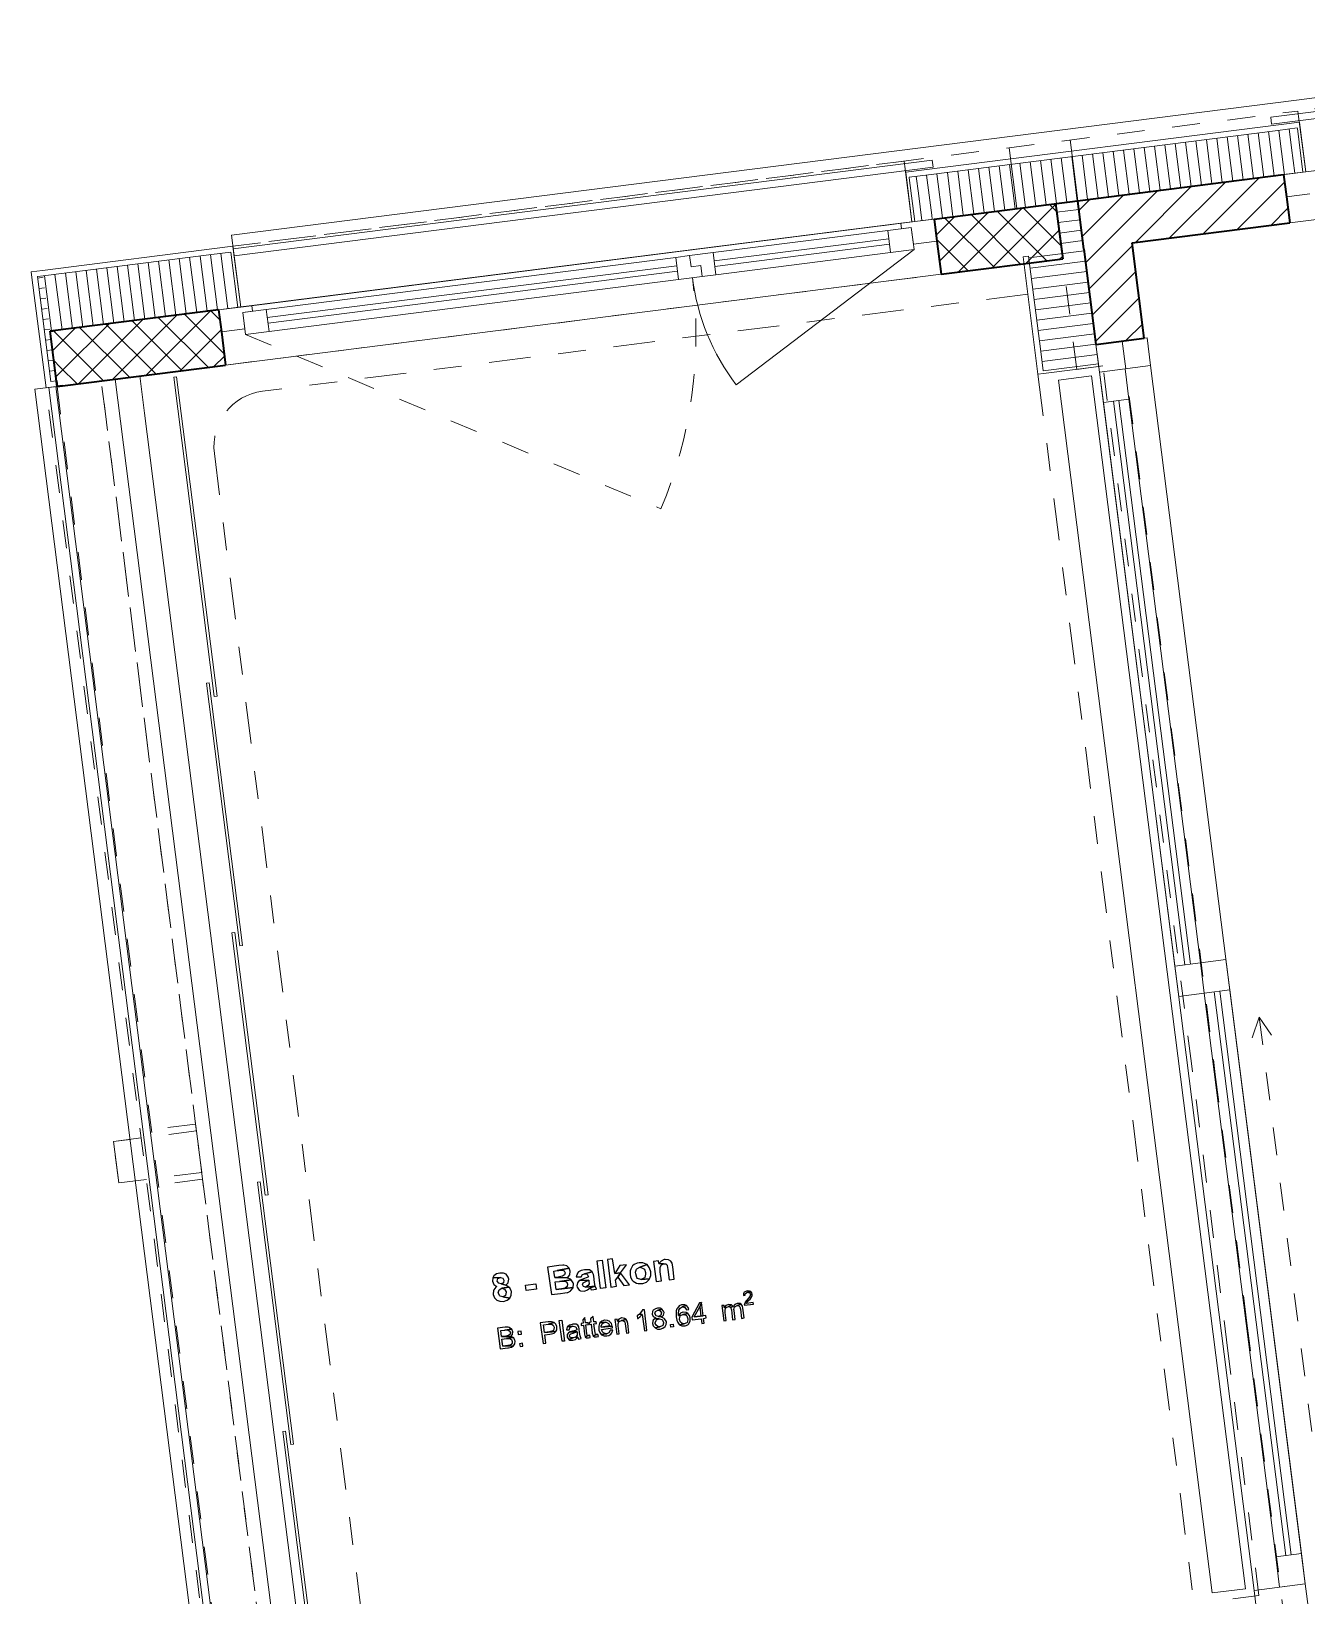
# Model space of a CAD drawing. Header units: metres. Extents: x 2713679.5 to 2713747.3, y 1226017.1 to 1226104.2.
# Drawn here: x 2713688.73 to 2713693.31, y 1226043.74 to 1226049.36 of the extents above; entities that cross this region are included whole.
import ezdxf

# ---------------------------------------------------------------- set-up
doc = ezdxf.new("R2010")
doc.units = ezdxf.units.M
doc.header["$MEASUREMENT"] = 0
for name, pattern in [('Strich 2', [0.141111, 0.070556, -0.070556]), ('Strich 2_1mm', [0.15, 0.1, -0.05]), ('Strichpunkt 3_1_1mm Achsen', [0.25, 0.15, -0.05, 0, -0.05])]:
    doc.linetypes.add(name, pattern=pattern)
doc.layers.add('plangrafiken', color=251, linetype='Continuous')
doc.layers.add('waende_stuetzen', color=250, linetype='Continuous')
doc.layers.add('texte', color=7, linetype='Continuous', true_color=0x000000)

msp = doc.modelspace()

# ---------------------------------------------------------------- linework, layer by layer
at = {"layer": 'plangrafiken', "color": 7, "linetype": 'Continuous', "lineweight": 13}
for p, q in [((2713695.2259, 1226049.3091), (2713693.1822, 1226049.0497)), ((2713693.1854, 1226049.0249), (2713695.229, 1226049.2842)), ((2713693.1822, 1226049.0497), (2713693.1854, 1226049.0249)), ((2713691.967, 1226048.8955), (2713689.4571, 1226048.577)), ((2713689.4603, 1226048.5522), (2713691.9701, 1226048.8707)), ((2713691.9701, 1226048.8707), (2713691.967, 1226048.8955)), ((2713689.4571, 1226048.577), (2713689.4603, 1226048.5522)), ((2713689.5344, 1226042.4479), (2713688.8193, 1226048.0827)), ((2713689.1388, 1226047.9872), (2713689.1218, 1226048.1211)), ((2713692.42, 1226048.106), (2713692.539, 1226048.1211)), ((2713692.9727, 1226043.7512), (2713692.42, 1226048.106)), ((2713692.539, 1226048.1211), (2713693.0917, 1226043.7663)), ((2713688.7945, 1226048.0796), (2713689.5096, 1226042.4448)), ((2713689.8244, 1226042.5855), (2713689.1388, 1226047.9872)), ((2713689.0272, 1226045.3723), (2713689.0867, 1226045.3799)), ((2713689.046, 1226045.2235), (2713689.0272, 1226045.3723)), ((2713689.1056, 1226045.2311), (2713689.046, 1226045.2235)), ((2713693.0917, 1226043.7663), (2713692.9727, 1226043.7512))]:
    msp.add_line(p, q, dxfattribs=at)
at = {"layer": 'plangrafiken', "color": 7, "linetype": 'Strich 2_1mm', "lineweight": 13}
for p, q in [((2713689.4042, 1226048.3586), (2713691.9736, 1226048.6846)), ((2713689.4294, 1226048.1601), (2713691.9988, 1226048.4862)), ((2713688.983, 1226048.1035), (2713688.8242, 1226048.0834)), ((2713688.8242, 1226048.0834), (2713689.5444, 1226042.4089)), ((2713689.7031, 1226042.429), (2713688.983, 1226048.1035))]:
    msp.add_line(p, q, dxfattribs=at)
at = {"layer": 'plangrafiken', "color": 7, "linetype": 'Strichpunkt 3_1_1mm Achsen', "lineweight": 18}
for p, q in [((2713692.3102, 1226048.4149), (2713689.5623, 1226048.0661)), ((2713689.389, 1226047.8425), (2713690.0148, 1226042.9121))]:
    msp.add_line(p, q, dxfattribs=at)
at = {"layer": 'plangrafiken', "color": 7, "linetype": 'Continuous', "lineweight": 35}
for p, q in [((2713688.7991, 1226048.2818), (2713688.8189, 1226048.2843)), ((2713688.8242, 1226048.0834), (2713688.7991, 1226048.2818)), ((2713688.8441, 1226048.0859), (2713688.8242, 1226048.0834))]:
    msp.add_line(p, q, dxfattribs=at)
at = {"layer": 'plangrafiken', "color": 7, "linetype": 'Strichpunkt 3_1_1mm Achsen', "lineweight": 18}
msp.add_arc((2713689.5875, 1226047.8677), 0.2, 97.2326, 187.2326, dxfattribs=at)
at = {"layer": 'texte'}
for points in [[(2713690.776, 1226044.8448), (2713690.7637, 1226044.9437), (2713690.7822, 1226044.9462), (2713690.7946, 1226044.8473), (2713690.776, 1226044.8448)], [(2713690.8193, 1226044.9511), (2713690.8008, 1226044.9487), (2713690.8131, 1226044.8497), (2713690.8329, 1226044.8522), (2713690.8292, 1226044.8745), (2713690.8378, 1226044.8856), (2713690.8477, 1226044.9004), (2713690.8267, 1226044.898)], [(2713690.9145, 1226044.9363), (2713690.9071, 1226044.9351), (2713690.896, 1226044.9301), (2713690.891, 1226044.9252), (2713690.8848, 1226044.914), (2713690.8824, 1226044.9079), (2713690.8824, 1226044.8955), (2713690.8836, 1226044.8856), (2713690.8898, 1226044.8745), (2713690.8935, 1226044.8708), (2713690.9046, 1226044.8633), (2713690.9108, 1226044.8621), (2713690.9244, 1226044.8621), (2713690.9281, 1226044.8621), (2713690.9405, 1226044.8671), (2713690.9491, 1226044.8757), (2713690.9516, 1226044.8794), (2713690.9219, 1226044.877), (2713690.9207, 1226044.877), (2713690.9083, 1226044.8807), (2713690.9059, 1226044.8844), (2713690.9022, 1226044.8967), (2713690.9009, 1226044.9029), (2713690.9046, 1226044.914), (2713690.9059, 1226044.9153), (2713690.917, 1226044.9215), (2713690.943, 1226044.9301), (2713690.9392, 1226044.9314), (2713690.9281, 1226044.9363)], [(2713690.9838, 1226044.9437), (2713690.9665, 1226044.9413), (2713690.9751, 1226044.8695), (2713690.9949, 1226044.872), (2713690.9899, 1226044.9042), (2713690.9899, 1226044.9091), (2713690.9899, 1226044.9215), (2713690.9949, 1226044.9289), (2713691.0023, 1226044.9326), (2713690.985, 1226044.9338)], [(2713691.0073, 1226044.9487), (2713691.0048, 1226044.9487), (2713690.9937, 1226044.9425), (2713690.985, 1226044.9338), (2713691.0023, 1226044.9326), (2713691.0097, 1226044.9326), (2713691.0147, 1226044.9276), (2713691.0147, 1226044.9264), (2713691.0172, 1226044.9128), (2713691.0221, 1226044.8757), (2713691.0406, 1226044.8782), (2713691.0357, 1226044.9227), (2713691.0332, 1226044.9351), (2713691.0283, 1226044.9425), (2713691.0196, 1226044.9474)], [(2713690.389, 1226044.8831), (2713690.3877, 1226044.8708), (2713690.3927, 1226044.8584), (2713690.3927, 1226044.8584), (2713690.4038, 1226044.851), (2713690.4001, 1226044.8497), (2713690.3927, 1226044.8399), (2713690.3915, 1226044.8374), (2713690.3902, 1226044.8238), (2713690.3902, 1226044.8225), (2713690.3952, 1226044.8114), (2713690.4038, 1226044.8028), (2713690.4137, 1226044.799), (2713690.4273, 1226044.7978), (2713690.4273, 1226044.7978), (2713690.4409, 1226044.8028), (2713690.4496, 1226044.8102), (2713690.4248, 1226044.8139), (2713690.4149, 1226044.8164), (2713690.4137, 1226044.8176), (2713690.4088, 1226044.8287), (2713690.4112, 1226044.8399), (2713690.4211, 1226044.846), (2713690.4471, 1226044.8497), (2713690.436, 1226044.8559), (2713690.436, 1226044.8559), (2713690.4187, 1226044.8609), (2713690.41, 1226044.8633), (2713690.4051, 1226044.8708), (2713690.4075, 1226044.8807), (2713690.4162, 1226044.8844)], [(2713690.4137, 1226044.8992), (2713690.4026, 1226044.8967), (2713690.3927, 1226044.8893), (2713690.389, 1226044.8831), (2713690.4162, 1226044.8844), (2713690.4248, 1226044.8819), (2713690.4285, 1226044.8745), (2713690.4273, 1226044.8646), (2713690.4187, 1226044.8609), (2713690.436, 1226044.8559), (2713690.4446, 1226044.8646), (2713690.4446, 1226044.8658), (2713690.4471, 1226044.8782), (2713690.4446, 1226044.8856), (2713690.4372, 1226044.8955), (2713690.4273, 1226044.8992)], [(2713690.6264, 1226044.9264), (2713690.5856, 1226044.9215), (2713690.5992, 1226044.8225), (2713690.6326, 1226044.8263), (2713690.6474, 1226044.8287), (2713690.6561, 1226044.83), (2713690.6585, 1226044.83), (2713690.6697, 1226044.8361), (2713690.6697, 1226044.8374), (2713690.6771, 1226044.8473), (2713690.6771, 1226044.8485), (2713690.6165, 1226044.8411), (2713690.6128, 1226044.8683), (2713690.6289, 1226044.8695), (2713690.6709, 1226044.8757), (2713690.6684, 1226044.8782), (2713690.6561, 1226044.8831), (2713690.6573, 1226044.8831), (2713690.6116, 1226044.8844), (2713690.6078, 1226044.9066), (2713690.6202, 1226044.9091), (2713690.6635, 1226044.9178), (2713690.6548, 1226044.9252), (2713690.6437, 1226044.9276), (2713690.64, 1226044.9276)], [(2713690.6635, 1226044.9178), (2713690.6202, 1226044.9091), (2713690.6264, 1226044.9091), (2713690.6375, 1226044.9103), (2713690.6449, 1226044.9079), (2713690.6487, 1226044.9004), (2713690.6462, 1226044.893), (2713690.6388, 1226044.8881), (2713690.6375, 1226044.8881), (2713690.6239, 1226044.8856), (2713690.6116, 1226044.8844), (2713690.6573, 1226044.8831), (2713690.666, 1226044.893), (2713690.666, 1226044.893), (2713690.6672, 1226044.9066)], [(2713690.7179, 1226044.9116), (2713690.7068, 1226044.9091), (2713690.6969, 1226044.9042), (2713690.6932, 1226044.8992), (2713690.6882, 1226044.8868), (2713690.7068, 1226044.8868), (2713690.7105, 1226044.8943), (2713690.7179, 1226044.8967), (2713690.7463, 1226044.9042), (2713690.7365, 1226044.9116), (2713690.7315, 1226044.9116)], [(2713690.7463, 1226044.9042), (2713690.7179, 1226044.8967), (2713690.7278, 1226044.8955), (2713690.7315, 1226044.8881), (2713690.7327, 1226044.8868), (2713690.7278, 1226044.8844), (2713690.7142, 1226044.8794), (2713690.7117, 1226044.8782), (2713690.6994, 1226044.8732), (2713690.734, 1226044.8745), (2713690.734, 1226044.8708), (2713690.7352, 1226044.8609), (2713690.7315, 1226044.8547), (2713690.7216, 1226044.8497), (2713690.7562, 1226044.8522), (2713690.7538, 1226044.8658), (2713690.7513, 1226044.8881), (2713690.7501, 1226044.8943)], [(2713690.8688, 1226044.9289), (2713690.8453, 1226044.9264), (2713690.8267, 1226044.898), (2713690.8477, 1226044.9004)], [(2713690.8477, 1226044.9004), (2713690.8378, 1226044.8856), (2713690.8589, 1226044.8547), (2713690.8799, 1226044.8572)], [(2713690.943, 1226044.9301), (2713690.917, 1226044.9215), (2713690.9182, 1226044.9215), (2713690.9294, 1226044.9165), (2713690.9331, 1226044.914), (2713690.9368, 1226044.9017), (2713690.9368, 1226044.8955), (2713690.9343, 1226044.8844), (2713690.9331, 1226044.8831), (2713690.9219, 1226044.877), (2713690.9516, 1226044.8794), (2713690.9566, 1226044.8906), (2713690.9566, 1226044.9042), (2713690.9553, 1226044.9079), (2713690.9504, 1226044.9202)], [(2713690.4471, 1226044.8497), (2713690.4211, 1226044.846), (2713690.431, 1226044.8423), (2713690.4372, 1226044.8324), (2713690.4372, 1226044.8312), (2713690.4347, 1226044.8188), (2713690.4248, 1226044.8139), (2713690.4496, 1226044.8102), (2713690.4545, 1226044.8201), (2713690.4558, 1226044.8337), (2713690.4545, 1226044.8361), (2713690.4496, 1226044.8473)], [(2713690.5089, 1226044.8374), (2713690.5065, 1226044.8559), (2713690.5435, 1226044.8609), (2713690.546, 1226044.8423), (2713690.5089, 1226044.8374)], [(2713690.6709, 1226044.8757), (2713690.6289, 1226044.8695), (2713690.6363, 1226044.8708), (2713690.6474, 1226044.8708), (2713690.6548, 1226044.8671), (2713690.6573, 1226044.8596), (2713690.6561, 1226044.851), (2713690.6487, 1226044.846), (2713690.6487, 1226044.846), (2713690.6351, 1226044.8436), (2713690.6165, 1226044.8411), (2713690.6771, 1226044.8485), (2713690.6783, 1226044.8609), (2713690.6771, 1226044.8646)], [(2713690.6994, 1226044.8732), (2713690.6932, 1226044.8646), (2713690.6907, 1226044.8535), (2713690.6919, 1226044.8497), (2713690.6994, 1226044.8386), (2713690.7043, 1226044.8361), (2713690.7179, 1226044.8349), (2713690.729, 1226044.8399), (2713690.7389, 1226044.8473), (2713690.7562, 1226044.8522), (2713690.7562, 1226044.8522), (2713690.7216, 1226044.8497), (2713690.7142, 1226044.851), (2713690.7105, 1226044.8584), (2713690.713, 1226044.8646), (2713690.7228, 1226044.8695), (2713690.734, 1226044.8745)], [(2713690.7562, 1226044.8522), (2713690.7389, 1226044.8473), (2713690.7402, 1226044.846), (2713690.7426, 1226044.8399), (2713690.7612, 1226044.8423)], [(2713691.3028, 1226044.8361), (2713691.2978, 1226044.8337), (2713691.2917, 1226044.8312), (2713691.2892, 1226044.8263), (2713691.2892, 1226044.8188), (2713691.2954, 1226044.8201), (2713691.2954, 1226044.8213), (2713691.2966, 1226044.8275), (2713691.2978, 1226044.8275), (2713691.304, 1226044.8312), (2713691.3152, 1226044.8337), (2713691.3102, 1226044.8349)], [(2713691.3152, 1226044.8337), (2713691.304, 1226044.8312), (2713691.304, 1226044.8312), (2713691.3102, 1226044.8287), (2713691.3102, 1226044.8287), (2713691.3139, 1226044.8238), (2713691.3139, 1226044.8225), (2713691.3115, 1226044.8151), (2713691.3115, 1226044.8151), (2713691.3077, 1226044.8102), (2713691.3028, 1226044.804), (2713691.2991, 1226044.8003), (2713691.2954, 1226044.7953), (2713691.2954, 1226044.7941), (2713691.2929, 1226044.7879), (2713691.2917, 1226044.7842), (2713691.3251, 1226044.7879), (2713691.3238, 1226044.7941), (2713691.3003, 1226044.7904), (2713691.3016, 1226044.7941), (2713691.3028, 1226044.7953), (2713691.3077, 1226044.8015), (2713691.3127, 1226044.8065), (2713691.3164, 1226044.8114), (2713691.3164, 1226044.8126), (2713691.3201, 1226044.8176), (2713691.3201, 1226044.8238), (2713691.3189, 1226044.8287)], [(2713690.9331, 1226044.7681), (2713690.9269, 1226044.7681), (2713690.9256, 1226044.7657), (2713690.9195, 1226044.757), (2713690.9158, 1226044.7521), (2713690.9256, 1226044.7508), (2713690.9331, 1226044.6927), (2713690.9417, 1226044.6939)], [(2713690.9801, 1226044.7743), (2713690.9726, 1226044.7718), (2713690.9652, 1226044.7669), (2713690.9627, 1226044.762), (2713690.9615, 1226044.7521), (2713690.9615, 1226044.7521), (2713690.9652, 1226044.7434), (2713690.9652, 1226044.7434), (2713690.9739, 1226044.7385), (2713690.9714, 1226044.7372), (2713690.985, 1226044.736), (2713690.9875, 1226044.736), (2713690.9961, 1226044.7335), (2713690.9986, 1226044.731), (2713691.0023, 1226044.7224), (2713691.0023, 1226044.7199), (2713690.9998, 1226044.7113), (2713690.9974, 1226044.71), (2713690.9887, 1226044.7063), (2713690.9714, 1226044.7026), (2713690.9714, 1226044.7026), (2713690.9801, 1226044.6989), (2713690.9899, 1226044.6989), (2713690.9899, 1226044.6989), (2713690.9998, 1226044.7014), (2713691.0073, 1226044.7075), (2713691.011, 1226044.715), (2713691.0122, 1226044.7236), (2713691.011, 1226044.7273), (2713691.006, 1226044.736), (2713691.0048, 1226044.7372), (2713690.9949, 1226044.7409), (2713690.9961, 1226044.7422), (2713690.9838, 1226044.7434), (2713690.9838, 1226044.7434), (2713690.9751, 1226044.7459), (2713690.9702, 1226044.7545), (2713690.9726, 1226044.762), (2713690.9813, 1226044.7669), (2713690.9961, 1226044.7706), (2713690.9899, 1226044.7743)], [(2713690.9961, 1226044.7706), (2713690.9813, 1226044.7669), (2713690.9899, 1226044.7644), (2713690.9949, 1226044.757), (2713690.9924, 1226044.7483), (2713690.9838, 1226044.7434), (2713690.9961, 1226044.7422), (2713691.0023, 1226044.7483), (2713691.0048, 1226044.7582), (2713691.0023, 1226044.7632)], [(2713691.0691, 1226044.7854), (2713691.0666, 1226044.7854), (2713691.058, 1226044.7817), (2713691.0518, 1226044.7743), (2713691.0493, 1226044.7718), (2713691.0468, 1226044.7644), (2713691.0468, 1226044.7545), (2713691.0468, 1226044.7422), (2713691.0493, 1226044.731), (2713691.053, 1226044.7224), (2713691.058, 1226044.715), (2713691.0592, 1226044.7137), (2713691.0765, 1226044.7174), (2713691.0691, 1226044.7187), (2713691.0629, 1226044.7236), (2713691.0592, 1226044.7335), (2713691.0592, 1226044.736), (2713691.0617, 1226044.7446), (2713691.0629, 1226044.7471), (2713691.0555, 1226044.7471), (2713691.0555, 1226044.7558), (2713691.0567, 1226044.7644), (2713691.0567, 1226044.7669), (2713691.0617, 1226044.7743), (2713691.0691, 1226044.778), (2713691.0839, 1226044.783), (2713691.079, 1226044.7854)], [(2713691.0839, 1226044.783), (2713691.0691, 1226044.778), (2713691.0703, 1226044.778), (2713691.079, 1226044.7756), (2713691.0839, 1226044.7681), (2713691.0926, 1226044.7694), (2713691.0901, 1226044.7756)], [(2713691.1383, 1226044.7941), (2713691.1309, 1226044.7929), (2713691.1037, 1226044.7409), (2713691.1049, 1226044.7323), (2713691.1371, 1226044.736), (2713691.1396, 1226044.7187), (2713691.1482, 1226044.7199), (2713691.1458, 1226044.7372), (2713691.1556, 1226044.7385), (2713691.1544, 1226044.7471), (2713691.1445, 1226044.7459), (2713691.1124, 1226044.7422), (2713691.1322, 1226044.778)], [(2713691.1383, 1226044.7941), (2713691.1322, 1226044.778), (2713691.1359, 1226044.7446), (2713691.1124, 1226044.7422), (2713691.1445, 1226044.7459)], [(2713691.2199, 1226044.783), (2713691.2113, 1226044.783), (2713691.2187, 1226044.7286), (2713691.2274, 1226044.7298), (2713691.2237, 1226044.7582), (2713691.2237, 1226044.7595), (2713691.2237, 1226044.7694), (2713691.2274, 1226044.7756), (2713691.2199, 1226044.7756)], [(2713691.236, 1226044.7867), (2713691.236, 1226044.7867), (2713691.2261, 1226044.783), (2713691.2199, 1226044.7756), (2713691.2274, 1226044.7756), (2713691.2348, 1226044.7793), (2713691.2459, 1226044.7854), (2713691.2459, 1226044.7854)], [(2713691.2459, 1226044.7854), (2713691.2348, 1226044.7793), (2713691.2422, 1226044.7768), (2713691.2521, 1226044.7793)], [(2713691.2669, 1226044.7904), (2713691.2669, 1226044.7904), (2713691.2583, 1226044.7867), (2713691.2521, 1226044.7793), (2713691.2422, 1226044.7768), (2713691.2459, 1226044.7681), (2713691.2496, 1226044.7323), (2713691.2595, 1226044.7335), (2713691.2558, 1226044.7657), (2713691.2546, 1226044.7694), (2713691.257, 1226044.778), (2713691.2583, 1226044.778), (2713691.2669, 1226044.783), (2713691.2805, 1226044.7879), (2713691.2768, 1226044.7904)], [(2713691.2805, 1226044.7879), (2713691.2669, 1226044.783), (2713691.2719, 1226044.7817), (2713691.2756, 1226044.778), (2713691.2781, 1226044.7706), (2713691.2818, 1226044.7372), (2713691.2917, 1226044.7385), (2713691.2867, 1226044.7743), (2713691.2855, 1226044.7805)], [(2713690.5881, 1226044.7249), (2713690.5596, 1226044.7211), (2713690.5695, 1226044.647), (2713690.5794, 1226044.6482), (2713690.5757, 1226044.6779), (2713690.5942, 1226044.6803), (2713690.5992, 1226044.6816), (2713690.6091, 1226044.684), (2713690.6153, 1226044.6902), (2713690.5745, 1226044.6865), (2713690.5708, 1226044.7137), (2713690.5893, 1226044.7162), (2713690.6091, 1226044.7224), (2713690.6091, 1226044.7224), (2713690.5992, 1226044.7249), (2713690.598, 1226044.7249)], [(2713690.6091, 1226044.7224), (2713690.5893, 1226044.7162), (2713690.5992, 1226044.7162), (2713690.6054, 1226044.7125), (2713690.6091, 1226044.7051), (2713690.6091, 1226044.7038), (2713690.6066, 1226044.6939), (2713690.6041, 1226044.6927), (2713690.593, 1226044.689), (2713690.5745, 1226044.6865), (2713690.6153, 1226044.6902), (2713690.619, 1226044.6964), (2713690.619, 1226044.7063), (2713690.619, 1226044.7075), (2713690.6153, 1226044.7162)], [(2713690.6375, 1226044.6556), (2713690.6276, 1226044.7298), (2713690.6363, 1226044.731), (2713690.6462, 1226044.6556), (2713690.6375, 1226044.6556)], [(2713690.6759, 1226044.7162), (2713690.6734, 1226044.715), (2713690.6647, 1226044.7125), (2713690.6647, 1226044.7125), (2713690.6573, 1226044.7063), (2713690.6561, 1226044.7063), (2713690.6759, 1226044.7088), (2713690.6771, 1226044.7088), (2713690.687, 1226044.7063), (2713690.6907, 1226044.6989), (2713690.6907, 1226044.6964), (2713690.6858, 1226044.6939), (2713690.6746, 1226044.6915), (2713690.6672, 1226044.689), (2713690.6919, 1226044.689), (2713690.6919, 1226044.6865), (2713690.6919, 1226044.6766), (2713690.6858, 1226044.6692), (2713690.6944, 1226044.6692), (2713690.6969, 1226044.663), (2713690.7068, 1226044.6643), (2713690.7043, 1226044.6704), (2713690.7031, 1226044.6742), (2713690.7006, 1226044.6865), (2713690.6994, 1226044.6989), (2713690.6981, 1226044.7063), (2713690.6944, 1226044.7125), (2713690.6882, 1226044.7162), (2713690.687, 1226044.7162)], [(2713690.7191, 1226044.7397), (2713690.7117, 1226044.7323), (2713690.713, 1226044.7199), (2713690.7068, 1226044.7187), (2713690.7068, 1226044.7113), (2713690.7142, 1226044.7125), (2713690.7179, 1226044.6816), (2713690.7179, 1226044.6803), (2713690.7204, 1226044.6704), (2713690.7327, 1226044.6754), (2713690.7303, 1226044.6754), (2713690.7278, 1226044.6766), (2713690.7266, 1226044.6816), (2713690.7228, 1226044.7137), (2713690.7327, 1226044.715), (2713690.7315, 1226044.7211), (2713690.7216, 1226044.7211)], [(2713690.7488, 1226044.7434), (2713690.7402, 1226044.736), (2713690.7414, 1226044.7236), (2713690.7352, 1226044.7224), (2713690.7365, 1226044.715), (2713690.7426, 1226044.7162), (2713690.7463, 1226044.6853), (2713690.7463, 1226044.684), (2713690.7488, 1226044.6742), (2713690.7624, 1226044.6791), (2713690.7587, 1226044.6791), (2713690.7575, 1226044.6803), (2713690.7562, 1226044.6853), (2713690.7513, 1226044.7174), (2713690.7612, 1226044.7187), (2713690.7599, 1226044.7249), (2713690.7513, 1226044.7249)], [(2713690.7735, 1226044.7211), (2713690.7723, 1226044.7187), (2713690.7698, 1226044.7088), (2713690.7698, 1226044.6989), (2713690.7698, 1226044.6952), (2713690.7735, 1226044.6865), (2713690.7785, 1226044.6791), (2713690.7983, 1226044.6816), (2713690.7946, 1226044.6816), (2713690.7859, 1226044.6853), (2713690.7834, 1226044.689), (2713690.7797, 1226044.6976), (2713690.8193, 1226044.7026), (2713690.8193, 1226044.7051), (2713690.8181, 1226044.7088), (2713690.7785, 1226044.7051), (2713690.7785, 1226044.7088), (2713690.7822, 1226044.7174), (2713690.7834, 1226044.7187), (2713690.7921, 1226044.7236)], [(2713690.7909, 1226044.731), (2713690.7896, 1226044.731), (2713690.781, 1226044.7273), (2713690.7735, 1226044.7211), (2713690.7921, 1226044.7236), (2713690.7958, 1226044.7236), (2713690.8045, 1226044.7187), (2713690.8045, 1226044.7187), (2713690.8094, 1226044.71), (2713690.7785, 1226044.7051), (2713690.8181, 1226044.7088), (2713690.8156, 1226044.7187), (2713690.8094, 1226044.7249), (2713690.8094, 1226044.7261), (2713690.8008, 1226044.7298)], [(2713690.8354, 1226044.7347), (2713690.8267, 1226044.7335), (2713690.8341, 1226044.6803), (2713690.8428, 1226044.6816), (2713690.8391, 1226044.71), (2713690.8391, 1226044.7174), (2713690.8416, 1226044.7249), (2713690.8428, 1226044.7261), (2713690.8366, 1226044.7273)], [(2713690.8527, 1226044.7385), (2713690.8515, 1226044.7385), (2713690.8416, 1226044.7347), (2713690.8366, 1226044.7273), (2713690.8428, 1226044.7261), (2713690.8515, 1226044.7298), (2713690.8675, 1226044.7335), (2713690.8613, 1226044.7372)], [(2713690.8675, 1226044.7335), (2713690.8515, 1226044.7298), (2713690.8576, 1226044.7298), (2713690.8626, 1226044.7249), (2713690.8638, 1226044.7174), (2713690.8688, 1226044.684), (2713690.8774, 1226044.6853), (2713690.8737, 1226044.7187), (2713690.8712, 1226044.7273)], [(2713690.9158, 1226044.7521), (2713690.9071, 1226044.7459), (2713690.9083, 1226044.7372), (2713690.9096, 1226044.7372), (2713690.9182, 1226044.7434), (2713690.9182, 1226044.7434), (2713690.9256, 1226044.7508)], [(2713690.9714, 1226044.7372), (2713690.9652, 1226044.731), (2713690.964, 1226044.7273), (2713690.9627, 1226044.7187), (2713690.9652, 1226044.71), (2713690.9714, 1226044.7026), (2713690.9887, 1226044.7063), (2713690.9813, 1226044.7075), (2713690.9751, 1226044.7125), (2713690.9714, 1226044.7187), (2713690.9714, 1226044.7211), (2713690.9751, 1226044.7298), (2713690.9763, 1226044.7323), (2713690.985, 1226044.736)], [(2713691.0283, 1226044.7051), (2713691.027, 1226044.715), (2713691.0369, 1226044.7162), (2713691.0382, 1226044.7063), (2713691.0283, 1226044.7051)], [(2713691.0728, 1226044.7595), (2713691.0716, 1226044.7595), (2713691.0629, 1226044.7558), (2713691.0617, 1226044.7545), (2713691.0555, 1226044.7471), (2713691.0629, 1226044.7471), (2713691.0716, 1226044.7508), (2713691.0889, 1226044.7545), (2713691.0827, 1226044.7582)], [(2713691.0889, 1226044.7545), (2713691.0716, 1226044.7508), (2713691.074, 1226044.7508), (2713691.0827, 1226044.7483), (2713691.0852, 1226044.7459), (2713691.0889, 1226044.736), (2713691.0889, 1226044.7323), (2713691.0864, 1226044.7224), (2713691.0852, 1226044.7211), (2713691.0765, 1226044.7174), (2713691.0592, 1226044.7137), (2713691.0678, 1226044.71), (2713691.0777, 1226044.71), (2713691.0802, 1226044.71), (2713691.0889, 1226044.7137), (2713691.0913, 1226044.7162), (2713691.0963, 1226044.7249), (2713691.0975, 1226044.7286), (2713691.0975, 1226044.7385), (2713691.0951, 1226044.7471)], [(2713690.4335, 1226044.7051), (2713690.4063, 1226044.7014), (2713690.4149, 1226044.6272), (2713690.4434, 1226044.6309), (2713690.4459, 1226044.6309), (2713690.4558, 1226044.6333), (2713690.4632, 1226044.6383), (2713690.4248, 1226044.6371), (2713690.4211, 1226044.663), (2713690.4384, 1226044.6643), (2713690.4619, 1226044.668), (2713690.4533, 1226044.6717), (2713690.4533, 1226044.6717), (2713690.4199, 1226044.6717), (2713690.4174, 1226044.6939), (2713690.4323, 1226044.6952), (2713690.4558, 1226044.6989), (2713690.4483, 1226044.7038), (2713690.4446, 1226044.7051)], [(2713690.4558, 1226044.6989), (2713690.4323, 1226044.6952), (2713690.4335, 1226044.6964), (2713690.4434, 1226044.6964), (2713690.4483, 1226044.6927), (2713690.452, 1226044.6865), (2713690.4508, 1226044.6803), (2713690.4459, 1226044.6754), (2713690.436, 1226044.6729), (2713690.4199, 1226044.6717), (2713690.4533, 1226044.6717), (2713690.4595, 1226044.6791), (2713690.4607, 1226044.689), (2713690.4607, 1226044.689), (2713690.457, 1226044.6989)], [(2713690.4619, 1226044.668), (2713690.4384, 1226044.6643), (2713690.4397, 1226044.6643), (2713690.4496, 1226044.6643), (2713690.4558, 1226044.6618), (2713690.4582, 1226044.6544), (2713690.4582, 1226044.6482), (2713690.4545, 1226044.6432), (2713690.4496, 1226044.6408), (2713690.4434, 1226044.6395), (2713690.4248, 1226044.6371), (2713690.4632, 1226044.6383), (2713690.4681, 1226044.6457), (2713690.4681, 1226044.6457), (2713690.4694, 1226044.6556), (2713690.4681, 1226044.6581), (2713690.4644, 1226044.6667)], [(2713690.4904, 1226044.6915), (2713690.4792, 1226044.6902), (2713690.4805, 1226044.6791), (2713690.4916, 1226044.6803)], [(2713690.6561, 1226044.7063), (2713690.6536, 1226044.6964), (2713690.6635, 1226044.6964), (2713690.6672, 1226044.7051), (2713690.6672, 1226044.7051), (2713690.6759, 1226044.7088)], [(2713690.6672, 1226044.689), (2713690.661, 1226044.6853), (2713690.6561, 1226044.6791), (2713690.6561, 1226044.6717), (2713690.6561, 1226044.6692), (2713690.6623, 1226044.6618), (2713690.6771, 1226044.6667), (2713690.6684, 1226044.668), (2713690.6647, 1226044.6729), (2713690.666, 1226044.6779), (2713690.6697, 1226044.6816), (2713690.6771, 1226044.684), (2713690.6833, 1226044.6865), (2713690.6919, 1226044.689)], [(2713690.6858, 1226044.6692), (2713690.6771, 1226044.6667), (2713690.6623, 1226044.6618), (2713690.666, 1226044.6593), (2713690.6759, 1226044.6593), (2713690.6759, 1226044.6593), (2713690.6858, 1226044.6618), (2713690.687, 1226044.663), (2713690.6944, 1226044.6692)], [(2713690.7377, 1226044.6766), (2713690.7327, 1226044.6754), (2713690.7204, 1226044.6704), (2713690.7253, 1226044.6667), (2713690.7327, 1226044.6667), (2713690.7389, 1226044.668)], [(2713690.7661, 1226044.6791), (2713690.7624, 1226044.6791), (2713690.7488, 1226044.6742), (2713690.7538, 1226044.6704), (2713690.7612, 1226044.6704), (2713690.7686, 1226044.6717)], [(2713690.8106, 1226044.6952), (2713690.8106, 1226044.6939), (2713690.8057, 1226044.6853), (2713690.7983, 1226044.6816), (2713690.7785, 1226044.6791), (2713690.7797, 1226044.6779), (2713690.7884, 1226044.6742), (2713690.7983, 1226044.6742), (2713690.8057, 1226044.6754), (2713690.8131, 1226044.6803), (2713690.8168, 1226044.6853), (2713690.8205, 1226044.6952)], [(2713690.4953, 1226044.6482), (2713690.4854, 1226044.6457), (2713690.4867, 1226044.6358), (2713690.4966, 1226044.6371)]]:
    msp.add_lwpolyline(points, close=True, dxfattribs=at)
at = {"layer": 'waende_stuetzen', "color": 7, "linetype": 'Continuous', "lineweight": 13}
for p, q in [((2713695.2196, 1226049.3587), (2713693.2752, 1226049.1119)), ((2713689.4508, 1226048.6266), (2713693.2752, 1226049.1119)), ((2713695.2523, 1226049.1007), (2713693.3079, 1226048.854)), ((2713695.3537, 1226048.9372), (2713693.2506, 1226048.6703)), ((2713689.4836, 1226048.3686), (2713693.3079, 1226048.854)), ((2713693.2285, 1226048.8439), (2713693.3476, 1226048.859)), ((2713693.3229, 1226048.7752), (2713693.2386, 1226048.7645)), ((2713689.5232, 1226048.3737), (2713691.8545, 1226048.6695)), ((2713691.18, 1226048.5638), (2713691.8075, 1226048.6434)), ((2713691.8075, 1226048.6434), (2713691.8918, 1226048.6541)), ((2713691.8175, 1226048.564), (2713691.8075, 1226048.6434)), ((2713691.8545, 1226048.6695), (2713691.9736, 1226048.6846)), ((2713691.8571, 1226048.6497), (2713691.8545, 1226048.6695)), ((2713691.8918, 1226048.6541), (2713691.8571, 1226048.6497)), ((2713691.8993, 1226048.5946), (2713691.8918, 1226048.6541)), ((2713691.8918, 1226048.6541), (2713691.9019, 1226048.5747)), ((2713689.4836, 1226048.3686), (2713689.4508, 1226048.6266)), ((2713691.1838, 1226048.534), (2713691.8112, 1226048.6136)), ((2713691.8138, 1226048.5938), (2713691.1863, 1226048.5142)), ((2713691.9837, 1226048.6053), (2713691.8993, 1226048.5946)), ((2713689.5754, 1226048.3601), (2713691.0461, 1226048.5468)), ((2713691.0461, 1226048.5468), (2713691.0957, 1226048.5531)), ((2713691.0561, 1226048.4674), (2713691.0461, 1226048.5468)), ((2713691.0957, 1226048.5531), (2713691.18, 1226048.5638)), ((2713691.1007, 1226048.5134), (2713691.0957, 1226048.5531)), ((2713691.18, 1226048.5638), (2713691.1901, 1226048.4844)), ((2713691.8175, 1226048.564), (2713691.1901, 1226048.4844)), ((2713691.9019, 1226048.5747), (2713691.2629, 1226048.0892)), ((2713691.9019, 1226048.5747), (2713691.8175, 1226048.564)), ((2713691.9988, 1226048.4862), (2713689.4294, 1226048.1601)), ((2713689.5791, 1226048.3304), (2713691.0498, 1226048.517)), ((2713691.0524, 1226048.4972), (2713689.5817, 1226048.3105)), ((2713691.1405, 1226048.4781), (2713691.0561, 1226048.4674)), ((2713691.1007, 1226048.5134), (2713691.1354, 1226048.5178)), ((2713691.1405, 1226048.4781), (2713691.1354, 1226048.5178)), ((2713691.1901, 1226048.4844), (2713691.1405, 1226048.4781)), ((2713691.0561, 1226048.4674), (2713689.5854, 1226048.2808)), ((2713689.4042, 1226048.3586), (2713689.5232, 1226048.3737)), ((2713689.5232, 1226048.3737), (2713689.5258, 1226048.3538)), ((2713689.491, 1226048.3494), (2713689.5754, 1226048.3601)), ((2713689.5258, 1226048.3538), (2713689.491, 1226048.3494)), ((2713689.491, 1226048.3494), (2713689.4986, 1226048.2899)), ((2713689.5011, 1226048.2701), (2713689.491, 1226048.3494)), ((2713689.5754, 1226048.3601), (2713689.5854, 1226048.2808)), ((2713689.4986, 1226048.2899), (2713689.4143, 1226048.2792)), ((2713689.5854, 1226048.2808), (2713689.5011, 1226048.2701)), ((2713692.5549, 1226048.2342), (2713692.7385, 1226048.2575)), ((2713692.7385, 1226048.2575), (2713692.751, 1226048.1583)), ((2713692.5675, 1226048.135), (2713692.5549, 1226048.2342)), ((2713692.751, 1226048.1583), (2713692.5675, 1226048.135)), ((2713692.5675, 1226048.135), (2713692.6593, 1226048.1467)), ((2713692.6593, 1226048.1467), (2713692.6731, 1226048.0376)), ((2713692.751, 1226048.1583), (2713693.3062, 1226043.7834)), ((2713689.0326, 1226048.1098), (2713688.7449, 1226048.0733)), ((2713689.7351, 1226042.5742), (2713689.0326, 1226048.1098)), ((2713689.2533, 1226048.1176), (2713689.2434, 1226048.1164)), ((2713689.2434, 1226048.1164), (2713689.3888, 1226046.9706)), ((2713689.3987, 1226046.9718), (2713689.2533, 1226048.1176)), ((2713693.1227, 1226043.7601), (2713692.5675, 1226048.135)), ((2713692.5814, 1226048.0259), (2713692.5675, 1226048.135)), ((2713689.4474, 1226042.5377), (2713688.7449, 1226048.0733)), ((2713692.6731, 1226048.0376), (2713692.5814, 1226048.0259)), ((2713692.8382, 1226046.0021), (2713692.5814, 1226048.0259)), ((2713692.8742, 1226046.0067), (2713692.6173, 1226048.0305)), ((2713692.6372, 1226048.033), (2713692.894, 1226046.0092)), ((2713692.6731, 1226048.0376), (2713692.93, 1226046.0138)), ((2713689.3706, 1226047.0187), (2713689.3607, 1226047.0174)), ((2713689.3607, 1226047.0174), (2713689.4803, 1226046.075)), ((2713689.4902, 1226046.0762), (2713689.3706, 1226047.0187)), ((2713689.3888, 1226046.9706), (2713689.3987, 1226046.9718)), ((2713689.4621, 1226046.1231), (2713689.4522, 1226046.1218)), ((2713689.4522, 1226046.1218), (2713689.5718, 1226045.1794)), ((2713689.5817, 1226045.1806), (2713689.4621, 1226046.1231)), ((2713689.4803, 1226046.075), (2713689.4902, 1226046.0762)), ((2713692.8382, 1226046.0021), (2713692.93, 1226046.0138)), ((2713692.93, 1226046.0138), (2713692.9758, 1226046.0196)), ((2713692.9438, 1226045.9047), (2713692.93, 1226046.0138)), ((2713692.9758, 1226046.0196), (2713693.0217, 1226046.0254)), ((2713693.0217, 1226046.0254), (2713693.0356, 1226045.9163)), ((2713692.852, 1226045.893), (2713692.8382, 1226046.0021)), ((2713692.8979, 1226045.8988), (2713692.852, 1226045.893)), ((2713692.9438, 1226045.9047), (2713692.8979, 1226045.8988)), ((2713693.0356, 1226045.9163), (2713692.9438, 1226045.9047)), ((2713693.2006, 1226043.8809), (2713692.9438, 1226045.9047)), ((2713693.2366, 1226043.8855), (2713692.9798, 1226045.9092)), ((2713692.9996, 1226045.9117), (2713693.2564, 1226043.888)), ((2713693.0356, 1226045.9163), (2713693.2924, 1226043.8925)), ((2713689.5536, 1226045.2275), (2713689.5437, 1226045.2262)), ((2713689.5437, 1226045.2262), (2713689.6633, 1226044.2838)), ((2713689.6732, 1226044.285), (2713689.5536, 1226045.2275)), ((2713689.5718, 1226045.1794), (2713689.5817, 1226045.1806)), ((2713689.6451, 1226044.3318), (2713689.6351, 1226044.3306)), ((2713689.6351, 1226044.3306), (2713689.7548, 1226043.3881)), ((2713689.7647, 1226043.3894), (2713689.6451, 1226044.3318)), ((2713689.6633, 1226044.2838), (2713689.6732, 1226044.285)), ((2713693.2006, 1226043.8809), (2713693.2924, 1226043.8925)), ((2713693.2145, 1226043.7718), (2713693.2006, 1226043.8809)), ((2713693.2924, 1226043.8925), (2713693.3062, 1226043.7834)), ((2713693.1227, 1226043.7601), (2713693.3062, 1226043.7834)), ((2713693.1353, 1226043.6609), (2713693.1227, 1226043.7601)), ((2713693.3062, 1226043.7834), (2713693.2145, 1226043.7718)), ((2713693.3062, 1226043.7834), (2713693.3188, 1226043.6842))]:
    msp.add_line(p, q, dxfattribs=at)
at = {"layer": 'waende_stuetzen', "color": 7, "linetype": 'Strich 2_1mm', "lineweight": 13}
for p, q in [((2713695.2246, 1226049.319), (2713693.2802, 1226049.0722)), ((2713689.4559, 1226048.5869), (2713693.2802, 1226049.0722)), ((2713691.8665, 1226048.8928), (2713689.4559, 1226048.5869)), ((2713692.4101, 1226048.74), (2713692.4895, 1226048.7501)), ((2713692.4856, 1226048.1448), (2713692.4101, 1226048.74)), ((2713692.4895, 1226048.7501), (2713692.5549, 1226048.2342)), ((2713689.5011, 1226048.2701), (2713690.9926, 1226047.6441)), ((2713692.5549, 1226048.2342), (2713692.6492, 1226048.2462)), ((2713692.6492, 1226048.2462), (2713692.9834, 1226045.6123)), ((2713692.5799, 1226048.1568), (2713692.4856, 1226048.1448)), ((2713692.8978, 1226045.6519), (2713692.5799, 1226048.1568)), ((2713688.8441, 1226048.0859), (2713688.983, 1226048.1035)), ((2713689.6855, 1226042.5679), (2713688.983, 1226048.1035)), ((2713689.4871, 1226042.5427), (2713688.7846, 1226048.0783)), ((2713693.1412, 1226045.8188), (2713693.1153, 1226045.745)), ((2713693.1412, 1226045.8188), (2713693.3703, 1226044.0133)), ((2713693.1412, 1226045.8188), (2713693.1847, 1226045.7538)), ((2713693.0274, 1226044.63), (2713692.8978, 1226045.6519)), ((2713692.9834, 1226045.6123), (2713693.0967, 1226044.7195)), ((2713689.0272, 1226045.3723), (2713689.3248, 1226045.4101)), ((2713689.3437, 1226045.2613), (2713689.3248, 1226045.4101)), ((2713689.046, 1226045.2235), (2713689.0272, 1226045.3723)), ((2713689.046, 1226045.2235), (2713689.3437, 1226045.2613)), ((2713693.0967, 1226044.7195), (2713693.2296, 1226043.6729)), ((2713693.1401, 1226043.7422), (2713693.0274, 1226044.63)), ((2713693.0459, 1226043.7302), (2713693.1401, 1226043.7422))]:
    msp.add_line(p, q, dxfattribs=at)
at = {"layer": 'waende_stuetzen', "color": 7, "linetype": 'Continuous', "lineweight": 18}
for p, q in [((2713693.2802, 1226049.0722), (2713693.2827, 1226049.0524)), ((2713693.2827, 1226049.0524), (2713693.3079, 1226048.854)), ((2713693.2852, 1226049.0325), (2713691.8716, 1226048.8531)), ((2713693.2084, 1226049.0026), (2713691.9534, 1226048.8434)), ((2713693.2778, 1226049.0114), (2713693.2084, 1226049.0026)), ((2713693.2781, 1226049.009), (2713693.2778, 1226049.0114)), ((2713693.298, 1226048.8527), (2713693.2781, 1226049.009)), ((2713693.2852, 1226049.0325), (2713693.2877, 1226049.0127)), ((2713693.3079, 1226048.854), (2713693.2877, 1226049.0127)), ((2713692.2712, 1226048.7224), (2713692.2435, 1226048.9406)), ((2713692.4895, 1226048.7501), (2713692.4618, 1226048.9683)), ((2713691.8665, 1226048.8928), (2713691.8691, 1226048.873)), ((2713691.8691, 1226048.873), (2713691.8942, 1226048.6746)), ((2713691.8716, 1226048.8531), (2713691.8741, 1226048.8333)), ((2713691.8741, 1226048.8333), (2713691.8942, 1226048.6746)), ((2713691.9534, 1226048.8434), (2713691.884, 1226048.8345)), ((2713691.8843, 1226048.8321), (2713691.884, 1226048.8345)), ((2713691.8843, 1226048.8321), (2713691.9041, 1226048.6758)), ((2713693.2285, 1226048.8439), (2713692.2712, 1226048.7224)), ((2713693.2285, 1226048.8439), (2713693.298, 1226048.8527)), ((2713693.298, 1226048.8527), (2713693.3079, 1226048.854)), ((2713691.9736, 1226048.6846), (2713692.4895, 1226048.7501)), ((2713691.9041, 1226048.6758), (2713691.8942, 1226048.6746)), ((2713691.9736, 1226048.6846), (2713691.9041, 1226048.6758)), ((2713689.4459, 1226048.5856), (2713689.4559, 1226048.5869)), ((2713689.4559, 1226048.5869), (2713689.4584, 1226048.567)), ((2713689.4459, 1226048.5856), (2713688.7714, 1226048.5)), ((2713689.379, 1226048.557), (2713688.7739, 1226048.4802)), ((2713689.379, 1226048.557), (2713689.4485, 1226048.5658)), ((2713689.4485, 1226048.5658), (2713689.4736, 1226048.3674)), ((2713689.4584, 1226048.567), (2713689.4836, 1226048.3686)), ((2713692.2932, 1226048.5488), (2713692.3131, 1226048.5513)), ((2713692.2932, 1226048.5488), (2713692.3455, 1226048.1371)), ((2713692.3131, 1226048.5513), (2713692.3565, 1226048.2091)), ((2713688.7714, 1226048.5), (2713688.7317, 1226048.495)), ((2713688.7317, 1226048.495), (2713688.7342, 1226048.4751)), ((2713688.7342, 1226048.4751), (2713688.7846, 1226048.0783)), ((2713688.7739, 1226048.4802), (2713688.754, 1226048.4777)), ((2713688.754, 1226048.4777), (2713688.8019, 1226048.1007)), ((2713689.4042, 1226048.3586), (2713689.4736, 1226048.3674)), ((2713689.4736, 1226048.3674), (2713689.4836, 1226048.3686)), ((2713688.8217, 1226048.1032), (2713688.7991, 1226048.2818)), ((2713692.3565, 1226048.2091), (2713692.3653, 1226048.1396)), ((2713692.5549, 1226048.2342), (2713692.5637, 1226048.1648)), ((2713692.3455, 1226048.1371), (2713692.3467, 1226048.1272)), ((2713692.5637, 1226048.1648), (2713692.3653, 1226048.1396)), ((2713692.3666, 1226048.1297), (2713692.565, 1226048.1549)), ((2713692.5637, 1226048.1648), (2713692.565, 1226048.1549)), ((2713688.7846, 1226048.0783), (2713688.8242, 1226048.0834)), ((2713688.8019, 1226048.1007), (2713688.8217, 1226048.1032)), ((2713692.3467, 1226048.1272), (2713692.3666, 1226048.1297))]:
    msp.add_line(p, q, dxfattribs=at)
at = {"layer": 'waende_stuetzen', "color": 18, "linetype": 'Continuous', "lineweight": 0, "true_color": 0x000000}
for p, q in [((2713693.0628, 1226048.9841), (2713693.083, 1226048.8254)), ((2713693.1, 1226048.9889), (2713693.1202, 1226048.8301)), ((2713693.1373, 1226048.9936), (2713693.1574, 1226048.8349)), ((2713693.1745, 1226048.9983), (2713693.1946, 1226048.8396)), ((2713693.2117, 1226049.003), (2713693.2309, 1226048.8517)), ((2713693.2489, 1226049.0078), (2713693.2574, 1226048.9401)), ((2713692.6164, 1226048.9275), (2713692.6366, 1226048.7688)), ((2713692.6536, 1226048.9322), (2713692.6738, 1226048.7735)), ((2713692.6908, 1226048.9369), (2713692.711, 1226048.7782)), ((2713692.728, 1226048.9417), (2713692.7482, 1226048.7829)), ((2713692.7652, 1226048.9464), (2713692.7854, 1226048.7877)), ((2713692.8024, 1226048.9511), (2713692.8226, 1226048.7924)), ((2713692.8396, 1226048.9558), (2713692.8598, 1226048.7971)), ((2713692.8768, 1226048.9605), (2713692.897, 1226048.8018)), ((2713692.914, 1226048.9653), (2713692.9342, 1226048.8065)), ((2713692.9512, 1226048.97), (2713692.9714, 1226048.8113)), ((2713692.9884, 1226048.9747), (2713693.0086, 1226048.816)), ((2713693.0256, 1226048.9794), (2713693.0458, 1226048.8207)), ((2713693.2574, 1226048.9401), (2713693.269, 1226048.849)), ((2713692.17, 1226048.8708), (2713692.1902, 1226048.7121)), ((2713692.2072, 1226048.8756), (2713692.2274, 1226048.7168)), ((2713692.2444, 1226048.8803), (2713692.2646, 1226048.7216)), ((2713692.2816, 1226048.885), (2713692.3018, 1226048.7263)), ((2713692.3188, 1226048.8897), (2713692.339, 1226048.731)), ((2713692.356, 1226048.8944), (2713692.3762, 1226048.7357)), ((2713692.3932, 1226048.8992), (2713692.4134, 1226048.7404)), ((2713692.4304, 1226048.9039), (2713692.4506, 1226048.7452)), ((2713692.4676, 1226048.9086), (2713692.4878, 1226048.7499)), ((2713692.5048, 1226048.9133), (2713692.525, 1226048.7546)), ((2713692.542, 1226048.9181), (2713692.5622, 1226048.7593)), ((2713692.5792, 1226048.9228), (2713692.5994, 1226048.764)), ((2713691.9096, 1226048.8378), (2713691.9172, 1226048.7777)), ((2713691.9468, 1226048.8425), (2713691.965, 1226048.6987)), ((2713691.984, 1226048.8472), (2713692.0041, 1226048.6885)), ((2713692.0212, 1226048.852), (2713692.0413, 1226048.6932)), ((2713692.0584, 1226048.8567), (2713692.0785, 1226048.698)), ((2713692.0956, 1226048.8614), (2713692.1157, 1226048.7027)), ((2713692.1328, 1226048.8661), (2713692.153, 1226048.7074)), ((2713692.8179, 1226048.6154), (2713693.0199, 1226048.8174)), ((2713692.9393, 1226048.6308), (2713693.1414, 1226048.8328)), ((2713693.0608, 1226048.6462), (2713693.2319, 1226048.8173)), ((2713693.2309, 1226048.8517), (2713693.2318, 1226048.8443)), ((2713691.9172, 1226048.7777), (2713691.9297, 1226048.6791)), ((2713692.4938, 1226048.7156), (2713692.534, 1226048.7557)), ((2713692.5058, 1226048.6215), (2713692.6554, 1226048.7712)), ((2713692.6743, 1226048.6839), (2713692.7769, 1226048.7866)), ((2713692.6964, 1226048.6), (2713692.8984, 1226048.802)), ((2713691.965, 1226048.6987), (2713691.9669, 1226048.6838)), ((2713691.9929, 1226048.5328), (2713692.1695, 1226048.7095)), ((2713692.0601, 1226048.494), (2713692.291, 1226048.7249)), ((2713692.2844, 1226048.5225), (2713692.1055, 1226048.7014)), ((2713692.1816, 1226048.5094), (2713692.4103, 1226048.7382)), ((2713692.3786, 1226048.5344), (2713692.1997, 1226048.7133)), ((2713692.4291, 1226048.5899), (2713692.2938, 1226048.7253)), ((2713692.4137, 1226048.7114), (2713692.3879, 1226048.7372)), ((2713692.4141, 1226048.7087), (2713692.4934, 1226048.7188)), ((2713693.1823, 1226048.6616), (2713693.2438, 1226048.7232)), ((2713691.9809, 1226048.627), (2713692.048, 1226048.6941)), ((2713692.1903, 1226048.5105), (2713692.0114, 1226048.6894)), ((2713692.3031, 1226048.5248), (2713692.4223, 1226048.6441)), ((2713692.4188, 1226048.6715), (2713692.4982, 1226048.6816)), ((2713692.4235, 1226048.6343), (2713692.5029, 1226048.6444)), ((2713692.5749, 1226048.5845), (2713692.6743, 1226048.6839)), ((2713692.0962, 1226048.4986), (2713691.9828, 1226048.612)), ((2713692.4282, 1226048.5971), (2713692.5076, 1226048.6072)), ((2713692.5297, 1226048.4332), (2713692.6862, 1226048.5898)), ((2713689.1888, 1226048.5328), (2713689.214, 1226048.3344)), ((2713689.226, 1226048.5376), (2713689.2512, 1226048.3391)), ((2713689.2632, 1226048.5423), (2713689.2884, 1226048.3439)), ((2713689.3004, 1226048.547), (2713689.3256, 1226048.3486)), ((2713689.3376, 1226048.5517), (2713689.3628, 1226048.3533)), ((2713689.3749, 1226048.5564), (2713689.4, 1226048.358)), ((2713689.4372, 1226048.3627), (2713689.4121, 1226048.5612)), ((2713692.3139, 1226048.5448), (2713692.5123, 1226048.57)), ((2713692.3186, 1226048.5076), (2713692.517, 1226048.5328)), ((2713692.4245, 1226048.5403), (2713692.4342, 1226048.5499)), ((2713692.5177, 1226048.5274), (2713692.5749, 1226048.5845)), ((2713688.7547, 1226048.4727), (2713688.7745, 1226048.4752)), ((2713688.7796, 1226048.4809), (2713688.8048, 1226048.2825)), ((2713688.8168, 1226048.4856), (2713688.842, 1226048.2872)), ((2713688.854, 1226048.4903), (2713688.8792, 1226048.2919)), ((2713688.8912, 1226048.4951), (2713688.9164, 1226048.2967)), ((2713688.9284, 1226048.4998), (2713688.9536, 1226048.3014)), ((2713688.9656, 1226048.5045), (2713688.9908, 1226048.3061)), ((2713689.0028, 1226048.5092), (2713689.028, 1226048.3108)), ((2713689.04, 1226048.5139), (2713689.0652, 1226048.3155)), ((2713689.0772, 1226048.5187), (2713689.1024, 1226048.3203)), ((2713689.1144, 1226048.5234), (2713689.1396, 1226048.325)), ((2713689.1516, 1226048.5281), (2713689.1768, 1226048.3297)), ((2713692.0021, 1226048.4866), (2713691.9982, 1226048.4905)), ((2713692.3233, 1226048.4704), (2713692.5218, 1226048.4956)), ((2713692.5416, 1226048.3391), (2713692.6981, 1226048.4957)), ((2713688.7594, 1226048.4355), (2713688.7792, 1226048.438)), ((2713692.3281, 1226048.4332), (2713692.5265, 1226048.4584)), ((2713692.3328, 1226048.396), (2713692.5312, 1226048.4212)), ((2713688.7641, 1226048.3983), (2713688.7839, 1226048.4008)), ((2713688.7688, 1226048.3611), (2713688.7887, 1226048.3636)), ((2713692.3375, 1226048.3588), (2713692.5359, 1226048.384)), ((2713692.5536, 1226048.245), (2713692.7101, 1226048.4015)), ((2713688.7735, 1226048.3239), (2713688.7934, 1226048.3264)), ((2713688.8378, 1226048.1355), (2713689.011, 1226048.3087)), ((2713688.9015, 1226048.0932), (2713689.1324, 1226048.3241)), ((2713689.1784, 1226048.1283), (2713688.9995, 1226048.3072)), ((2713689.023, 1226048.1086), (2713689.2539, 1226048.3395)), ((2713689.2726, 1226048.1402), (2713689.0937, 1226048.3191)), ((2713689.1445, 1226048.124), (2713689.3754, 1226048.3549)), ((2713689.3667, 1226048.1522), (2713689.1878, 1226048.3311)), ((2713689.4242, 1226048.2007), (2713689.2819, 1226048.343)), ((2713689.4088, 1226048.3222), (2713689.376, 1226048.355)), ((2713692.3422, 1226048.3216), (2713692.5406, 1226048.3468)), ((2713692.347, 1226048.2844), (2713692.5454, 1226048.3096)), ((2713692.6625, 1226048.2479), (2713692.722, 1226048.3074)), ((2713688.7783, 1226048.2867), (2713688.7981, 1226048.2892)), ((2713688.783, 1226048.2495), (2713688.8028, 1226048.252)), ((2713688.8201, 1226048.2745), (2713688.8113, 1226048.2833)), ((2713688.9902, 1226048.1044), (2713688.8201, 1226048.2745)), ((2713688.8258, 1226048.2296), (2713688.8895, 1226048.2932)), ((2713689.0843, 1226048.1164), (2713688.9054, 1226048.2953)), ((2713689.266, 1226048.1394), (2713689.4133, 1226048.2867)), ((2713692.3517, 1226048.2472), (2713692.5501, 1226048.2724)), ((2713688.7877, 1226048.2123), (2713688.8076, 1226048.2148)), ((2713688.8079, 1226048.2117), (2713688.8258, 1226048.2296)), ((2713692.3564, 1226048.21), (2713692.5548, 1226048.2352)), ((2713692.5595, 1226048.198), (2713692.3611, 1226048.1728)), ((2713688.7924, 1226048.1751), (2713688.8123, 1226048.1776)), ((2713688.7972, 1226048.1379), (2713688.817, 1226048.1404)), ((2713688.8356, 1226048.153), (2713688.8125, 1226048.1761)), ((2713688.8961, 1226048.0925), (2713688.8356, 1226048.153)), ((2713689.3875, 1226048.1548), (2713689.4253, 1226048.1926)), ((2713688.8199, 1226048.1176), (2713688.8378, 1226048.1355))]:
    msp.add_line(p, q, dxfattribs=at)
at = {"layer": 'waende_stuetzen', "color": 7, "linetype": 'Continuous', "lineweight": 35}
for p, q in [((2713691.9736, 1226048.6846), (2713693.2285, 1226048.8439)), ((2713693.2285, 1226048.8439), (2713693.2386, 1226048.7645)), ((2713693.2386, 1226048.7645), (2713693.2506, 1226048.6703)), ((2713692.4101, 1226048.74), (2713692.4321, 1226048.5664)), ((2713692.4101, 1226048.74), (2713692.4353, 1226048.5416)), ((2713692.5115, 1226048.5765), (2713692.4895, 1226048.7501)), ((2713691.9736, 1226048.6846), (2713691.9837, 1226048.6053)), ((2713692.6851, 1226048.5985), (2713693.2506, 1226048.6703)), ((2713691.9837, 1226048.6053), (2713691.9988, 1226048.4862)), ((2713692.7285, 1226048.2563), (2713692.6851, 1226048.5985)), ((2713691.9988, 1226048.4862), (2713692.4353, 1226048.5416)), ((2713692.5115, 1226048.5765), (2713692.5549, 1226048.2342)), ((2713689.4042, 1226048.3586), (2713688.7991, 1226048.2818)), ((2713689.4042, 1226048.3586), (2713689.4143, 1226048.2792)), ((2713689.4143, 1226048.2792), (2713689.4294, 1226048.1601)), ((2713692.5549, 1226048.2342), (2713692.7285, 1226048.2563)), ((2713688.8441, 1226048.0859), (2713689.4294, 1226048.1601)), ((2713688.8217, 1226048.1032), (2713688.8242, 1226048.0834)), ((2713688.8242, 1226048.0834), (2713688.8441, 1226048.0859))]:
    msp.add_line(p, q, dxfattribs=at)
at = {"layer": 'waende_stuetzen', "color": 7, "linetype": 'Strichpunkt 3_1_1mm Achsen', "lineweight": 13}
msp.add_line((2713692.3467, 1226048.1272), (2713692.907, 1226043.7126), dxfattribs=at)
at = {"layer": 'waende_stuetzen', "color": 7, "linetype": 'Strich 2', "lineweight": 13}
for p, q in [((2713689.3216, 1226045.4349), (2713689.1629, 1226045.4148)), ((2713689.3468, 1226045.2365), (2713689.1881, 1226045.2163))]:
    msp.add_line(p, q, dxfattribs=at)
at = {"layer": 'waende_stuetzen', "color": 7, "linetype": 'Strich 2_1mm', "lineweight": 13}
msp.add_arc((2713689.5011, 1226048.2701), 1.6175, 337.2326, 7.2326, dxfattribs=at)
at = {"layer": 'waende_stuetzen', "color": 7, "linetype": 'Continuous', "lineweight": 13}
msp.add_arc((2713691.9019, 1226048.5747), 0.8025, 187.2326, 217.2326, dxfattribs=at)

doc.saveas('drawing.dxf')
